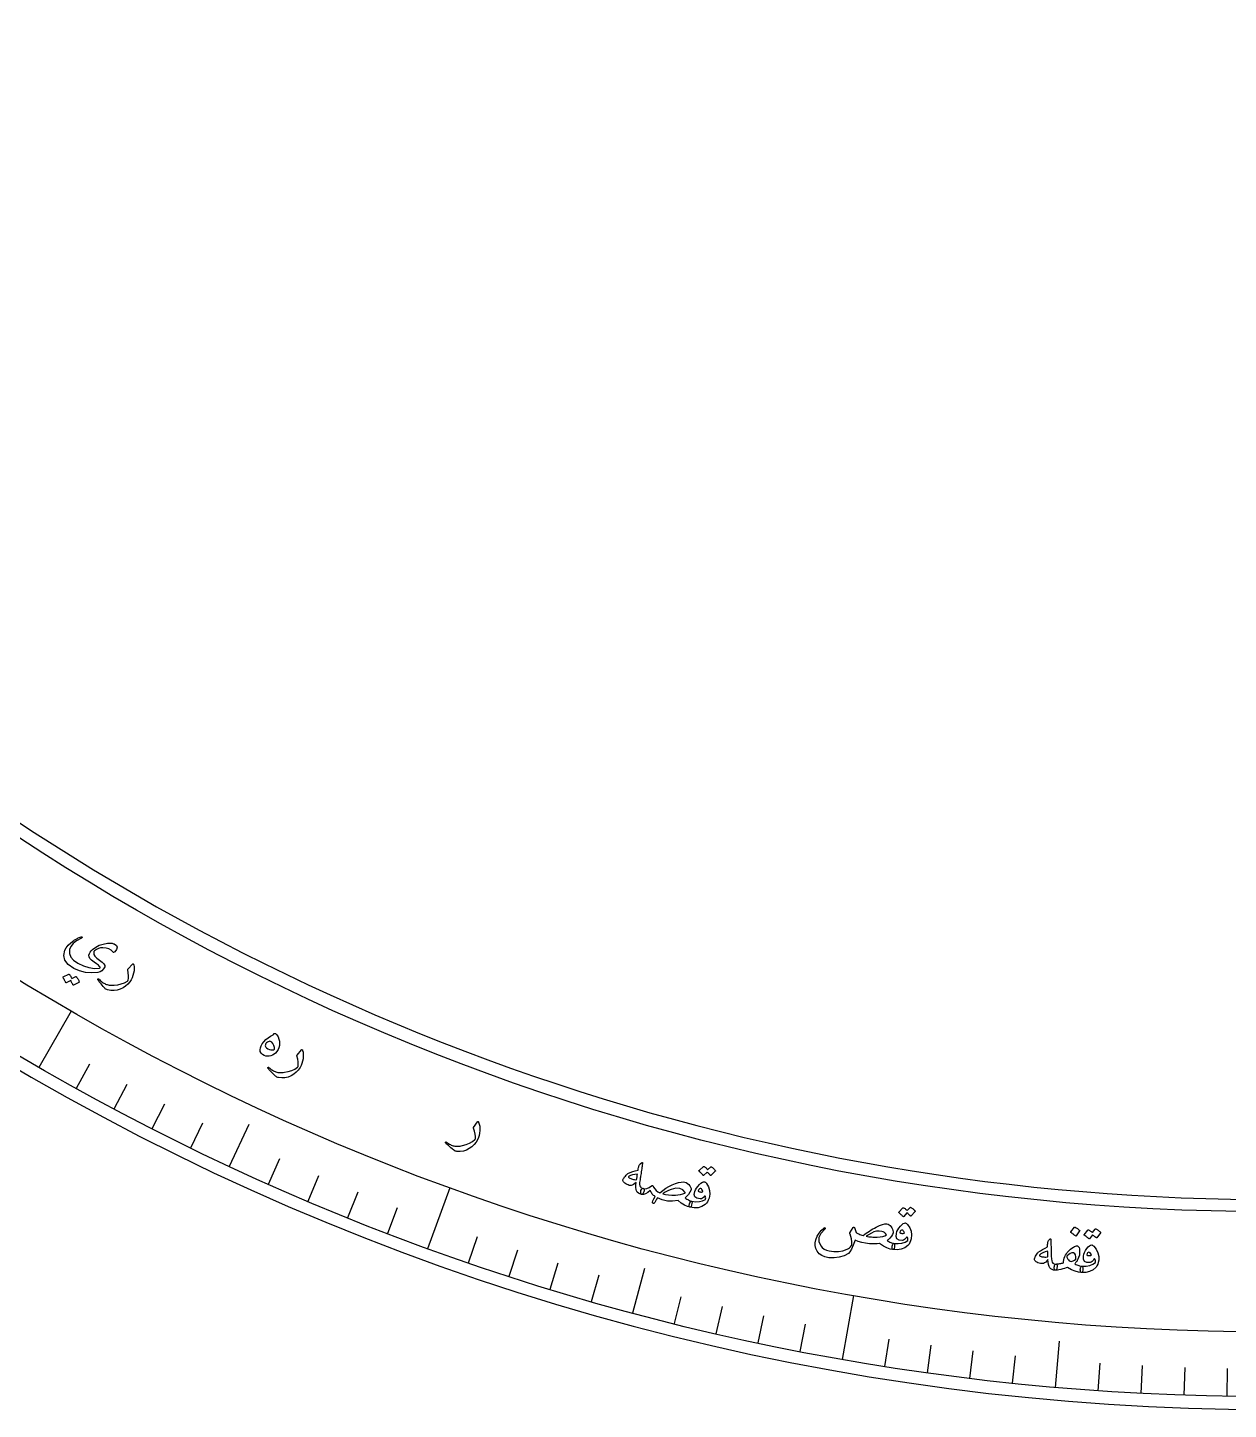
# Model space of a CAD drawing. Header units: millimetres. Extents: x -86 to 86, y -85 to 109.
# Drawn here: x -42.67 to -1.43, y -85 to -37.52 of the extents above; entities that cross this region are included whole.
import ezdxf

# ---------------------------------------------------------------- set-up
doc = ezdxf.new("R2010")
doc.units = ezdxf.units.MM
for name, color, linetype in [('CUT_INNER', 6, 'Continuous'), ('CUT_OUTER', 1, 'Continuous'), ('ENGRAVE', 7, 'Continuous'), ('ENGRAVE_FINE', 8, 'Continuous'), ('TEXT', 5, 'Continuous')]:
    doc.layers.add(name, color=color, linetype=linetype)

msp = doc.modelspace()

# ---------------------------------------------------------------- linework, layer by layer
at = {"layer": 'CUT_INNER'}
msp.add_arc((0, 0), 77.775, 126.210938, 87.539062, dxfattribs=at)
at = {"layer": 'CUT_OUTER'}
msp.add_arc((0.0001, -0.0001), 84.9999, 179.936691, 0.00008, dxfattribs=at)
at = {"layer": 'ENGRAVE'}
for points in [[(-42.2832, -73.2367), (-41.1706, -71.3096)], [(-35.7393, -76.6433), (-35.0676, -75.2027)], [(-28.9234, -79.4665), (-28.1623, -77.3754)], [(-21.8874, -81.685), (-21.476, -80.1496)], [(-14.6848, -83.2817), (-14.2984, -81.0903)], [(-7.3705, -84.2447), (-7.2319, -82.6612)]]:
    msp.add_lwpolyline(points, dxfattribs=at)
for radius in [84.5665, 82.3412, 78.2085]:
    msp.add_circle((0, 0), radius, dxfattribs=at)
at = {"layer": 'ENGRAVE_FINE'}
for points in [[(-40.9987, -73.9635), (-40.5363, -73.1294)], [(-39.7016, -74.6678), (-39.2538, -73.8257)], [(-38.3924, -75.3493), (-37.9594, -74.4996)], [(-37.0715, -76.0079), (-36.6534, -75.1507)], [(-34.3963, -77.2553), (-34.0084, -76.3841)], [(-33.0428, -77.8439), (-32.6701, -76.966)], [(-31.6792, -78.4087), (-31.3219, -77.5244)], [(-30.3059, -78.9496), (-29.9641, -78.0593)], [(-27.5322, -79.9592), (-27.2217, -79.0575)], [(-26.1325, -80.4275), (-25.8378, -79.5205)], [(-24.7249, -80.8713), (-24.446, -79.9593)], [(-23.3097, -81.2905), (-23.0468, -80.3738)], [(-20.4585, -82.0545), (-20.2278, -81.1291)], [(-19.0233, -82.3991), (-18.8088, -81.4698)], [(-17.5824, -82.7185), (-17.3841, -81.7857)], [(-16.136, -83.0128), (-15.9541, -82.0766)], [(-13.2291, -83.5253), (-13.0799, -82.5834)], [(-11.7694, -83.7435), (-11.6367, -82.7991)], [(-10.3061, -83.9362), (-10.1898, -82.9896)], [(-8.8396, -84.1032), (-8.7399, -83.1548)], [(-5.8991, -84.3605), (-5.8325, -83.4091)], [(-4.4259, -84.4506), (-4.376, -83.4982)], [(-2.9513, -84.515), (-2.918, -83.5619)], [(-1.4759, -84.5536), (-1.4592, -83.6001)]]:
    msp.add_lwpolyline(points, dxfattribs=at)
at = {"layer": 'TEXT'}
for points in [[(-39.7529, -69.2782), (-39.8066, -69.2177), (-39.8802, -69.1741), (-39.9739, -69.1473), (-40.0876, -69.1373), (-40.1675, -69.1442), (-40.2425, -69.1642), (-40.3125, -69.1974), (-40.3775, -69.2437), (-40.3876, -69.2547), (-40.3955, -69.2676), (-40.4012, -69.2826), (-40.4045, -69.2995), (-40.3974, -69.3625), (-40.3619, -69.4275), (-40.2978, -69.4946), (-40.2052, -69.5636), (-40.1132, -69.6306), (-40.0527, -69.6906), (-40.024, -69.7436), (-40.0271, -69.7896), (-40.0683, -69.866), (-40.1216, -69.9245), (-40.1872, -69.965), (-40.2648, -69.9875), (-40.4798, -70.003), (-40.6892, -69.9845), (-40.8927, -69.932), (-41.0903, -69.8456), (-41.2835, -69.7129), (-41.3983, -69.5639), (-41.4348, -69.3989), (-41.3931, -69.2182), (-41.3462, -69.1334), (-41.2802, -69.0503), (-41.1951, -68.9689), (-41.091, -68.8892), (-41.0591, -68.8687), (-41.0275, -68.8495), (-40.9961, -68.8315), (-40.965, -68.8148), (-40.9339, -68.7993), (-40.9026, -68.7848), (-40.8711, -68.7716), (-40.8395, -68.7594), (-40.8242, -68.7557), (-40.8133, -68.757), (-40.8067, -68.7634), (-40.8044, -68.7747), (-40.8062, -68.7861), (-40.8108, -68.7958), (-40.8181, -68.8039), (-40.8283, -68.8103), (-40.9928, -68.8958), (-41.1153, -68.9881), (-41.1958, -69.0875), (-41.2339, -69.1942), (-41.2335, -69.3307), (-41.1868, -69.4545), (-41.0941, -69.5653), (-40.9551, -69.6631), (-40.7593, -69.7581), (-40.5683, -69.8183), (-40.3824, -69.8438), (-40.2017, -69.8346), (-40.1896, -69.832), (-40.1825, -69.8265), (-40.1803, -69.8181), (-40.183, -69.807), (-40.2031, -69.7775), (-40.2449, -69.7384), (-40.3082, -69.6895), (-40.393, -69.6307), (-40.4771, -69.5671), (-40.5339, -69.5061), (-40.5637, -69.4478), (-40.5663, -69.3923), (-40.5507, -69.3379), (-40.525, -69.2863), (-40.4892, -69.2375), (-40.4434, -69.1915), (-40.3353, -69.1116), (-40.2147, -69.0504), (-40.0814, -69.0078), (-39.9356, -68.9836), (-39.8982, -68.9795), (-39.8631, -68.9775), (-39.8302, -68.9776), (-39.7996, -68.9798), (-39.7713, -68.984), (-39.7454, -68.9898), (-39.7218, -68.9974), (-39.7006, -69.0067), (-39.6267, -69.0589), (-39.5985, -69.1208), (-39.616, -69.1924), (-39.6793, -69.2738), (-39.7025, -69.2922), (-39.7225, -69.2991), (-39.7393, -69.2944), (-39.7529, -69.2782)], [(-39.0645, -69.6933), (-39.0612, -69.6901), (-39.0581, -69.688), (-39.0552, -69.6867), (-39.0524, -69.6864), (-39.0463, -69.6891), (-39.0407, -69.6957), (-39.0355, -69.7061), (-39.0307, -69.7203), (-39.0181, -69.7865), (-39.0145, -69.8567), (-39.02, -69.9311), (-39.0345, -70.0096), (-39.0568, -70.0904), (-39.0852, -70.1664), (-39.1197, -70.2377), (-39.1605, -70.3041), (-39.2289, -70.3833), (-39.3073, -70.4522), (-39.3959, -70.5106), (-39.4945, -70.5586), (-39.5998, -70.5931), (-39.7072, -70.609), (-39.8167, -70.6061), (-39.9282, -70.5846), (-39.9563, -70.5757), (-39.9823, -70.5629), (-40.006, -70.5462), (-40.0275, -70.5256), (-40.0741, -70.4728), (-40.1157, -70.4246), (-40.1525, -70.3809), (-40.1845, -70.3419), (-40.2115, -70.3075), (-40.2334, -70.278), (-40.2502, -70.2532), (-40.262, -70.2331), (-40.2639, -70.2279), (-40.2647, -70.2234), (-40.2645, -70.2194), (-40.2633, -70.216), (-40.2606, -70.2122), (-40.2573, -70.2091), (-40.2533, -70.2068), (-40.2487, -70.2051), (-40.2438, -70.2047), (-40.2389, -70.206), (-40.2339, -70.209), (-40.2288, -70.2138), (-40.1986, -70.2437), (-40.1689, -70.271), (-40.1398, -70.2958), (-40.1113, -70.318), (-40.0831, -70.3377), (-40.0551, -70.3551), (-40.0271, -70.3703), (-39.9992, -70.3832), (-39.9702, -70.3941), (-39.9391, -70.4033), (-39.9058, -70.4108), (-39.8704, -70.4166), (-39.8327, -70.4206), (-39.7928, -70.4226), (-39.7505, -70.4227), (-39.706, -70.4207), (-39.5762, -70.4068), (-39.4567, -70.3795), (-39.3474, -70.3389), (-39.2483, -70.285), (-39.2411, -70.2802), (-39.235, -70.2734), (-39.2298, -70.2647), (-39.2256, -70.2541), (-39.2149, -70.1837), (-39.2131, -70.0998), (-39.22, -70.0024), (-39.2356, -69.8916), (-39.2355, -69.8852), (-39.2345, -69.88), (-39.2329, -69.8758), (-39.2305, -69.8727)], [(-41.0196, -70.1296), (-41.0155, -70.1285), (-41.011, -70.1291), (-41.006, -70.1313), (-41.0006, -70.1352), (-40.9845, -70.1547), (-40.9695, -70.1747), (-40.9557, -70.195), (-40.9429, -70.2157), (-40.9311, -70.237), (-40.9203, -70.2591), (-40.9105, -70.282), (-40.9017, -70.3057), (-40.9009, -70.3118), (-40.9021, -70.3171), (-40.9053, -70.3217), (-40.9104, -70.3254), (-41.1016, -70.4231), (-41.1055, -70.4235), (-41.1096, -70.4212), (-41.1137, -70.416), (-41.118, -70.408), (-41.1204, -70.4015), (-41.1248, -70.392), (-41.1312, -70.3794), (-41.1397, -70.3636), (-41.1503, -70.3446), (-41.1631, -70.3221), (-41.1779, -70.2961), (-41.195, -70.2666), (-41.3452, -70.341), (-41.3511, -70.3426), (-41.3563, -70.3407), (-41.3609, -70.3354), (-41.3649, -70.3267), (-41.3684, -70.3191), (-41.374, -70.3075), (-41.3818, -70.2919), (-41.3918, -70.2722), (-41.4043, -70.2483), (-41.4194, -70.2201), (-41.4372, -70.1875), (-41.4577, -70.1506), (-41.4591, -70.1456), (-41.4587, -70.1416), (-41.4565, -70.1388), (-41.4525, -70.137), (-41.2624, -70.0477), (-41.2583, -70.0467), (-41.2537, -70.0473), (-41.2488, -70.0495), (-41.2433, -70.0534), (-41.2292, -70.0692), (-41.2161, -70.0856), (-41.2041, -70.1026), (-41.1931, -70.1202), (-41.183, -70.1383), (-41.1739, -70.1566), (-41.1656, -70.1754), (-41.1582, -70.1944)], [(-34.2019, -72.0803), (-34.1796, -72.0805), (-34.1581, -72.0886), (-34.1373, -72.1045), (-34.1173, -72.1283), (-34.0739, -72.2011), (-34.0431, -72.275), (-34.0249, -72.3502), (-34.0194, -72.4267), (-34.0255, -72.5008), (-34.0432, -72.5711), (-34.0726, -72.6376), (-34.1136, -72.7002), (-34.1598, -72.7533), (-34.2095, -72.7964), (-34.2629, -72.8296), (-34.3199, -72.8528), (-34.378, -72.8657), (-34.4346, -72.8677), (-34.4898, -72.8589), (-34.5435, -72.8392), (-34.6084, -72.8024), (-34.6543, -72.7576), (-34.6811, -72.7046), (-34.6887, -72.6437), (-34.6795, -72.5784), (-34.6548, -72.5104), (-34.6145, -72.4396), (-34.5587, -72.3659), (-34.491, -72.2942), (-34.4161, -72.2312), (-34.3339, -72.1768), (-34.2444, -72.1312), (-34.241, -72.1287), (-34.2369, -72.1236), (-34.2322, -72.1158), (-34.2269, -72.1053), (-34.2207, -72.0941), (-34.2145, -72.0862), (-34.2083, -72.0816), (-34.2019, -72.0803)], [(-34.2164, -72.6388), (-34.2021, -72.6318), (-34.194, -72.6178), (-34.1923, -72.597), (-34.1968, -72.5692), (-34.2211, -72.4914), (-34.2516, -72.4303), (-34.2883, -72.386), (-34.3312, -72.3584), (-34.3548, -72.3519), (-34.3805, -72.3541), (-34.4083, -72.3647), (-34.4381, -72.3839), (-34.4657, -72.4068), (-34.4865, -72.4287), (-34.5005, -72.4495), (-34.5078, -72.4693), (-34.5092, -72.5112), (-34.4952, -72.5483), (-34.4657, -72.5806), (-34.4207, -72.608), (-34.3667, -72.6295), (-34.3146, -72.6417), (-34.2645, -72.6449), (-34.2164, -72.6388)], [(-33.2679, -72.639), (-33.2649, -72.6357), (-33.262, -72.6332), (-33.2592, -72.6317), (-33.2565, -72.6312), (-33.2502, -72.6334), (-33.244, -72.6395), (-33.238, -72.6495), (-33.2321, -72.6633), (-33.2141, -72.7282), (-33.2049, -72.7979), (-33.2043, -72.8724), (-33.2124, -72.9519), (-33.2279, -73.0342), (-33.25, -73.1123), (-33.2787, -73.1861), (-33.3139, -73.2556), (-33.3757, -73.3402), (-33.4483, -73.4152), (-33.5318, -73.4806), (-33.6262, -73.5365), (-33.7283, -73.5794), (-33.8341, -73.604), (-33.9434, -73.6101), (-34.0563, -73.5977), (-34.0851, -73.5911), (-34.112, -73.5804), (-34.137, -73.5657), (-34.1601, -73.547), (-34.2108, -73.4981), (-34.2562, -73.4534), (-34.2964, -73.4129), (-34.3314, -73.3766), (-34.3611, -73.3446), (-34.3854, -73.3169), (-34.4042, -73.2935), (-34.4176, -73.2745), (-34.4199, -73.2695), (-34.4211, -73.265), (-34.4212, -73.261), (-34.4202, -73.2575), (-34.4179, -73.2535), (-34.4148, -73.2502), (-34.4111, -73.2475), (-34.4066, -73.2455), (-34.4018, -73.2447), (-34.3967, -73.2456), (-34.3915, -73.2482), (-34.3861, -73.2525), (-34.3535, -73.2799), (-34.3217, -73.3047), (-34.2907, -73.327), (-34.2605, -73.3468), (-34.2308, -73.3642), (-34.2014, -73.3793), (-34.1723, -73.3921), (-34.1434, -73.4027), (-34.1137, -73.4112), (-34.0819, -73.4178), (-34.0481, -73.4226), (-34.0124, -73.4255), (-33.9745, -73.4264), (-33.9345, -73.4252), (-33.8924, -73.4218), (-33.8481, -73.4163), (-33.7199, -73.3919), (-33.603, -73.3549), (-33.4974, -73.3056), (-33.403, -73.2438), (-33.3963, -73.2384), (-33.3907, -73.2311), (-33.3862, -73.2221), (-33.3829, -73.2112), (-33.378, -73.1401), (-33.383, -73.0563), (-33.3978, -72.9598), (-33.4224, -72.8507), (-33.4227, -72.8443), (-33.4222, -72.8389), (-33.4209, -72.8346), (-33.4188, -72.8314)], [(-27.222, -75.1142), (-27.2193, -75.1106), (-27.2166, -75.1079), (-27.2139, -75.1062), (-27.2113, -75.1054), (-27.2048, -75.1072), (-27.1982, -75.1127), (-27.1913, -75.1222), (-27.1843, -75.1354), (-27.1611, -75.1986), (-27.1462, -75.2674), (-27.1395, -75.3416), (-27.1411, -75.4214), (-27.1499, -75.5048), (-27.1656, -75.5844), (-27.1881, -75.6603), (-27.2175, -75.7325), (-27.2721, -75.8218), (-27.3384, -75.9025), (-27.4162, -75.9746), (-27.5058, -76.038), (-27.6041, -76.0891), (-27.7075, -76.1222), (-27.816, -76.1372), (-27.9295, -76.1341), (-27.9587, -76.1298), (-27.9864, -76.1214), (-28.0125, -76.1088), (-28.0371, -76.092), (-28.0915, -76.0474), (-28.1405, -76.0066), (-28.1839, -75.9695), (-28.2218, -75.9362), (-28.254, -75.9067), (-28.2804, -75.8811), (-28.3011, -75.8593), (-28.316, -75.8415), (-28.3187, -75.8367), (-28.3202, -75.8323), (-28.3207, -75.8283), (-28.32, -75.8248), (-28.3179, -75.8206), (-28.3152, -75.817), (-28.3117, -75.8141), (-28.3074, -75.8117), (-28.3026, -75.8105), (-28.2975, -75.8109), (-28.2921, -75.8131), (-28.2863, -75.817), (-28.2516, -75.8416), (-28.2179, -75.8638), (-28.1852, -75.8834), (-28.1535, -75.9007), (-28.1225, -75.9156), (-28.0919, -75.9282), (-28.0618, -75.9386), (-28.0322, -75.9468), (-28.0019, -75.9529), (-27.9697, -75.9569), (-27.9356, -75.9589), (-27.8997, -75.9589), (-27.8619, -75.9567), (-27.8222, -75.9522), (-27.7805, -75.9454), (-27.7368, -75.9363), (-27.611, -75.9014), (-27.4975, -75.8551), (-27.3963, -75.7973), (-27.3073, -75.728), (-27.301, -75.722), (-27.296, -75.7144), (-27.2923, -75.7049), (-27.2899, -75.6938), (-27.2908, -75.6226), (-27.3026, -75.5395), (-27.3253, -75.4445), (-27.3587, -75.3377), (-27.3596, -75.3314), (-27.3595, -75.3261), (-27.3585, -75.3217), (-27.3567, -75.3182)], [(-21.5854, -76.5286), (-21.568, -76.518), (-21.557, -76.5193), (-21.5524, -76.5323), (-21.5542, -76.5571), (-21.5566, -76.5717), (-21.5597, -76.592), (-21.5635, -76.6179), (-21.568, -76.6495), (-21.5733, -76.6871), (-21.5798, -76.7308), (-21.5873, -76.7807), (-21.596, -76.8367), (-21.6045, -76.8918), (-21.6121, -76.9412), (-21.6189, -76.9847), (-21.6248, -77.0225), (-21.6298, -77.0543), (-21.6339, -77.0801), (-21.637, -77.0998), (-21.6393, -77.1135), (-21.6509, -77.2002), (-21.6522, -77.2697), (-21.643, -77.3221), (-21.6235, -77.3574), (-21.6073, -77.3735), (-21.586, -77.387), (-21.5596, -77.3979), (-21.5282, -77.4062), (-21.5106, -77.4143), (-21.4988, -77.4273), (-21.4931, -77.4451), (-21.4933, -77.4677), (-21.4984, -77.4936), (-21.5063, -77.5189), (-21.5173, -77.5438), (-21.5312, -77.5682), (-21.5458, -77.5882), (-21.5598, -77.6022), (-21.5731, -77.6102), (-21.5856, -77.6123), (-21.6457, -77.5949), (-21.6946, -77.5695), (-21.7323, -77.5362), (-21.7587, -77.4948), (-21.7753, -77.4403), (-21.7826, -77.3726), (-21.7806, -77.2918), (-21.7692, -77.1979), (-21.8171, -77.2436), (-21.8622, -77.2773), (-21.9046, -77.2991), (-21.9443, -77.309), (-21.9739, -77.3082), (-22.0072, -77.3016), (-22.0442, -77.2894), (-22.0848, -77.2714), (-22.1265, -77.2487), (-22.1605, -77.2263), (-22.1869, -77.2042), (-22.2056, -77.1824), (-22.2188, -77.1583), (-22.2255, -77.1352), (-22.2256, -77.1131), (-22.2192, -77.0919), (-22.2063, -77.0669), (-22.1888, -77.0401), (-22.1668, -77.0114), (-22.1402, -76.981), (-22.1118, -76.951), (-22.0878, -76.9275), (-22.0681, -76.9104), (-22.0527, -76.8998), (-21.9732, -76.8614), (-21.889, -76.8279), (-21.8002, -76.7994), (-21.7068, -76.7759), (-21.6974, -76.7311), (-21.6888, -76.6926), (-21.6811, -76.6604), (-21.6742, -76.6344), (-21.6667, -76.613), (-21.6574, -76.5947), (-21.6462, -76.5793), (-21.633, -76.567)], [(-21.7303, -76.9199), (-21.8211, -76.925), (-21.9012, -76.94), (-21.9707, -76.9652), (-22.0296, -77.0004), (-22.0345, -77.0061), (-22.036, -77.0122), (-22.0343, -77.0185), (-22.0293, -77.0252), (-22.0083, -77.0423), (-21.9847, -77.0574), (-21.9584, -77.0707), (-21.9293, -77.0822), (-21.8976, -77.0917), (-21.8631, -77.0994), (-21.826, -77.1052), (-21.7862, -77.1092), (-21.7798, -77.109), (-21.7727, -77.1074), (-21.765, -77.1045), (-21.7565, -77.1003), (-21.7526, -77.0811), (-21.7488, -77.061), (-21.7453, -77.04), (-21.7419, -77.0179), (-21.7387, -76.9949), (-21.7357, -76.9709), (-21.7329, -76.9459), (-21.7303, -76.9199)], [(-19.2064, -76.6626), (-19.2029, -76.6604), (-19.1985, -76.6597), (-19.1932, -76.6604), (-19.1871, -76.6625), (-19.1668, -76.6766), (-19.1475, -76.6914), (-19.129, -76.7069), (-19.1115, -76.723), (-19.0948, -76.74), (-19.0789, -76.7581), (-19.0636, -76.7772), (-19.049, -76.7974), (-19.0466, -76.803), (-19.0463, -76.8084), (-19.048, -76.8137), (-19.0519, -76.8187), (-19.205, -76.9668), (-19.2086, -76.9683), (-19.213, -76.9672), (-19.2183, -76.9635), (-19.2244, -76.957), (-19.2283, -76.9515), (-19.235, -76.9437), (-19.2444, -76.9334), (-19.2566, -76.9208), (-19.2716, -76.9056), (-19.2895, -76.8877), (-19.3104, -76.8671), (-19.3342, -76.8437), (-19.4552, -76.9579), (-19.4603, -76.961), (-19.4657, -76.9607), (-19.4714, -76.957), (-19.4775, -76.9498), (-19.4827, -76.9435), (-19.4911, -76.9341), (-19.5026, -76.9213), (-19.5173, -76.9054), (-19.5353, -76.8861), (-19.557, -76.8634), (-19.5824, -76.8373), (-19.6114, -76.8078), (-19.6141, -76.8034), (-19.6148, -76.7996), (-19.6135, -76.7962), (-19.6102, -76.7934), (-19.4558, -76.6536), (-19.4522, -76.6515), (-19.4478, -76.6507), (-19.4425, -76.6515), (-19.4364, -76.6536), (-19.419, -76.6647), (-19.4023, -76.6767), (-19.3865, -76.6895), (-19.3715, -76.7032), (-19.3573, -76.7176), (-19.3438, -76.7325), (-19.3311, -76.7481), (-19.3191, -76.7642)], [(-21.0393, -77.735), (-21.0681, -77.7797), (-21.0914, -77.8176), (-21.1091, -77.8487), (-21.1213, -77.8729), (-21.1316, -77.8925), (-21.143, -77.9071), (-21.1555, -77.9168), (-21.1692, -77.9215), (-21.1814, -77.9217), (-21.1923, -77.9195), (-21.2019, -77.9149), (-21.2102, -77.9079), (-21.215, -77.8792), (-21.2004, -77.833), (-21.1664, -77.7692), (-21.1132, -77.6879), (-21.1444, -77.6674), (-21.1723, -77.646), (-21.1968, -77.6236), (-21.218, -77.6002), (-21.2368, -77.575), (-21.2542, -77.5472), (-21.2702, -77.5166), (-21.2849, -77.4833), (-21.3685, -77.5484), (-21.4466, -77.5916), (-21.5189, -77.6129), (-21.5856, -77.6123), (-21.5971, -77.6074), (-21.6056, -77.5974), (-21.6112, -77.5825), (-21.6139, -77.5625), (-21.6127, -77.519), (-21.6054, -77.4809), (-21.5918, -77.4483), (-21.572, -77.4211), (-21.5601, -77.4107), (-21.5489, -77.4047), (-21.5382, -77.4032), (-21.5282, -77.4062), (-21.4731, -77.4176), (-21.4067, -77.4072), (-21.329, -77.3748), (-21.2402, -77.3205), (-21.2298, -77.3141), (-21.2203, -77.3112), (-21.2118, -77.3117), (-21.2043, -77.3156), (-21.2001, -77.3184), (-21.1962, -77.3221), (-21.1925, -77.3267), (-21.1891, -77.3321), (-21.1856, -77.3381), (-21.182, -77.3445), (-21.1781, -77.3513), (-21.1741, -77.3584), (-21.1343, -77.4239), (-21.0846, -77.4783), (-21.025, -77.5214), (-20.9556, -77.5533), (-20.8595, -77.4749), (-20.7563, -77.4038), (-20.6461, -77.3401), (-20.5288, -77.2837), (-20.4156, -77.2384), (-20.3146, -77.2063), (-20.2258, -77.1875), (-20.1491, -77.1821), (-20.1022, -77.189), (-20.0559, -77.207), (-20.0105, -77.2361), (-19.9657, -77.2764), (-19.9276, -77.3209), (-19.9006, -77.3656), (-19.8846, -77.4105), (-19.8797, -77.4557), (-19.9266, -77.5398), (-19.9774, -77.614), (-20.0322, -77.6783), (-20.091, -77.7327), (-20.0598, -77.7524), (-20.0295, -77.7709), (-20.0001, -77.7881), (-19.9715, -77.8039), (-19.9438, -77.8182), (-19.9168, -77.8305), (-19.8906, -77.841), (-19.8651, -77.8496), (-19.8566, -77.8556), (-19.852, -77.8682), (-19.8513, -77.8876), (-19.8544, -77.9136), (-19.867, -77.9783), (-19.8818, -78.0238), (-19.8988, -78.05), (-19.918, -78.0569), (-20.0133, -78.0311), (-20.1145, -77.9838), (-20.2215, -77.9148), (-20.334, -77.8242), (-20.5202, -77.8488), (-20.7, -77.8421), (-20.8731, -77.8042), (-21.0393, -77.735)], [(-19.4143, -77.1815), (-19.3992, -77.1877), (-19.3834, -77.199), (-19.3672, -77.2154), (-19.3503, -77.2368), (-19.2847, -77.3552), (-19.2491, -77.4788), (-19.2438, -77.6078), (-19.2687, -77.7422), (-19.2928, -77.8094), (-19.3223, -77.8673), (-19.3573, -77.9158), (-19.3976, -77.9551), (-19.5148, -78.0277), (-19.6406, -78.0689), (-19.7751, -78.0786), (-19.918, -78.0569), (-19.9312, -78.05), (-19.9407, -78.037), (-19.9464, -78.0179), (-19.9485, -77.9927), (-19.9481, -77.9791), (-19.9467, -77.9655), (-19.9443, -77.9519), (-19.9407, -77.9382), (-19.9364, -77.9249), (-19.9319, -77.9122), (-19.9271, -77.9003), (-19.9219, -77.889), (-19.9105, -77.8702), (-19.8972, -77.8573), (-19.8821, -77.8504), (-19.8651, -77.8496), (-19.725, -77.8659), (-19.599, -77.8618), (-19.487, -77.8376), (-19.3891, -77.7931), (-19.3849, -77.7597), (-19.3832, -77.7327), (-19.3841, -77.7121), (-19.3874, -77.698), (-19.3925, -77.6852), (-19.398, -77.6763), (-19.4038, -77.6714), (-19.4099, -77.6703), (-19.4145, -77.6707), (-19.4183, -77.6719), (-19.4214, -77.6739), (-19.4237, -77.6766), (-19.4573, -77.7166), (-19.4935, -77.7449), (-19.5323, -77.7615), (-19.5738, -77.7664), (-19.6856, -77.7472), (-19.7535, -77.6983), (-19.7772, -77.6198), (-19.7568, -77.5116), (-19.7321, -77.4529), (-19.6976, -77.3943), (-19.6533, -77.3356), (-19.5993, -77.2769), (-19.5459, -77.2283), (-19.4972, -77.1961), (-19.4534, -77.1805), (-19.4143, -77.1815)], [(-20.0883, -77.5418), (-20.167, -77.4531), (-20.2735, -77.407), (-20.4081, -77.4034), (-20.5709, -77.4422), (-20.6554, -77.4737), (-20.7311, -77.5096), (-20.7978, -77.5501), (-20.8557, -77.595), (-20.7643, -77.6178), (-20.661, -77.6329), (-20.5458, -77.6403), (-20.4188, -77.6398), (-20.335, -77.6326), (-20.2531, -77.6181), (-20.173, -77.5963), (-20.0948, -77.5671), (-20.0873, -77.5628), (-20.0837, -77.5571), (-20.084, -77.5501), (-20.0883, -77.5418)], [(-19.5528, -77.4113), (-19.5772, -77.4121), (-19.5995, -77.4247), (-19.6196, -77.4491), (-19.6376, -77.4855), (-19.639, -77.4916), (-19.6396, -77.496), (-19.6396, -77.4988), (-19.6388, -77.4999), (-19.6171, -77.5114), (-19.5944, -77.5204), (-19.5708, -77.5268), (-19.5462, -77.5307), (-19.524, -77.5315), (-19.5049, -77.5294), (-19.4891, -77.5244), (-19.4766, -77.5163), (-19.4931, -77.4728), (-19.5113, -77.4408), (-19.5312, -77.4203), (-19.5528, -77.4113)], [(-12.3591, -78.0595), (-12.3558, -78.057), (-12.3514, -78.0559), (-12.3461, -78.0562), (-12.3398, -78.0578), (-12.3184, -78.07), (-12.2978, -78.083), (-12.2781, -78.0968), (-12.2593, -78.1114), (-12.2411, -78.1268), (-12.2236, -78.1434), (-12.2067, -78.1611), (-12.1904, -78.1799), (-12.1875, -78.1853), (-12.1867, -78.1907), (-12.188, -78.196), (-12.1914, -78.2014), (-12.3308, -78.3624), (-12.3342, -78.3643), (-12.3387, -78.3636), (-12.3443, -78.3603), (-12.351, -78.3544), (-12.3554, -78.3493), (-12.3628, -78.342), (-12.373, -78.3327), (-12.3863, -78.3212), (-12.4025, -78.3074), (-12.422, -78.2912), (-12.4446, -78.2724), (-12.4704, -78.2513), (-12.5809, -78.3756), (-12.5856, -78.3792), (-12.591, -78.3794), (-12.5971, -78.3762), (-12.6038, -78.3695), (-12.6095, -78.3638), (-12.6187, -78.3551), (-12.6313, -78.3434), (-12.6473, -78.3288), (-12.6669, -78.3112), (-12.6906, -78.2905), (-12.7181, -78.2668), (-12.7497, -78.24), (-12.7527, -78.2358), (-12.7538, -78.2321), (-12.7527, -78.2286), (-12.7497, -78.2255), (-12.6083, -78.0726), (-12.6049, -78.0702), (-12.6006, -78.0691), (-12.5953, -78.0693), (-12.589, -78.0709), (-12.5706, -78.0804), (-12.553, -78.0909), (-12.5361, -78.1022), (-12.5199, -78.1145), (-12.5045, -78.1276), (-12.4898, -78.1413), (-12.4757, -78.1557), (-12.4623, -78.1707)], [(-13.7588, -79.3093), (-13.8941, -79.2898), (-14.0216, -79.2626), (-14.1414, -79.2279), (-14.2535, -79.1856), (-14.3149, -79.3615), (-14.3727, -79.4963), (-14.4269, -79.5901), (-14.4773, -79.6428), (-14.6291, -79.7237), (-14.7932, -79.7751), (-14.9695, -79.7971), (-15.158, -79.7895), (-15.2871, -79.7637), (-15.3956, -79.7174), (-15.4836, -79.6507), (-15.5509, -79.5637), (-15.5958, -79.4674), (-15.6182, -79.37), (-15.6184, -79.2715), (-15.5963, -79.172), (-15.5485, -79.0503), (-15.4873, -78.9427), (-15.4129, -78.8492), (-15.3254, -78.7697), (-15.3144, -78.7615), (-15.3047, -78.7567), (-15.2962, -78.7553), (-15.289, -78.7573), (-15.2824, -78.7616), (-15.2781, -78.7667), (-15.276, -78.7726), (-15.2763, -78.7792), (-15.2784, -78.7862), (-15.282, -78.7932), (-15.2872, -78.8002), (-15.2938, -78.8073), (-15.4265, -78.9513), (-15.4938, -79.094), (-15.4955, -79.2357), (-15.4312, -79.3763), (-15.3765, -79.441), (-15.3094, -79.4925), (-15.2299, -79.5309), (-15.1381, -79.5562), (-14.9775, -79.5758), (-14.8216, -79.5728), (-14.6705, -79.5472), (-14.5243, -79.4989), (-14.4812, -79.4764), (-14.4419, -79.4481), (-14.4065, -79.4139), (-14.3749, -79.3739), (-14.3709, -79.3679), (-14.3682, -79.3606), (-14.3668, -79.3518), (-14.3666, -79.3416), (-14.3649, -79.239), (-14.3739, -79.1439), (-14.3936, -79.0562), (-14.4239, -78.9759), (-14.4294, -78.9623), (-14.4319, -78.9503), (-14.4314, -78.9401), (-14.4279, -78.9317), (-14.3204, -78.7532), (-14.3127, -78.744), (-14.3056, -78.7377), (-14.2989, -78.7344), (-14.2928, -78.734), (-14.2883, -78.7359), (-14.2842, -78.7398), (-14.2805, -78.7458), (-14.2771, -78.7538), (-14.2172, -78.9168), (-14.1998, -78.9314), (-14.1785, -78.9455), (-14.1534, -78.9591), (-14.1243, -78.9721), (-14.0916, -78.9849), (-14.0554, -78.9977), (-14.0158, -79.0105), (-13.9726, -79.0232), (-13.9202, -78.9835), (-13.8667, -78.9448), (-13.812, -78.9071), (-13.7562, -78.8706), (-13.6994, -78.8351), (-13.6414, -78.8006), (-13.5823, -78.7673), (-13.522, -78.735), (-13.4082, -78.6806), (-13.3096, -78.6446), (-13.2262, -78.627), (-13.158, -78.6279), (-13.1157, -78.6393), (-13.0774, -78.6588), (-13.0432, -78.6863), (-13.0129, -78.7219), (-12.9864, -78.7637), (-12.9651, -78.8069), (-12.9492, -78.8517), (-12.9386, -78.898), (-12.9381, -78.9068), (-12.9386, -78.9161), (-12.94, -78.9258), (-12.9424, -78.9359), (-12.966, -78.9926), (-13.0043, -79.0522), (-13.0572, -79.1149), (-13.1249, -79.1805), (-13.134, -79.1868), (-13.142, -79.1921), (-13.1489, -79.1964), (-13.1547, -79.1997), (-13.1209, -79.2178), (-13.088, -79.2345), (-13.0561, -79.2496), (-13.0251, -79.2632), (-12.9951, -79.2752), (-12.9659, -79.2853), (-12.9377, -79.2936), (-12.9104, -79.3001), (-12.9014, -79.3053), (-12.8957, -79.3175), (-12.8932, -79.3367), (-12.894, -79.3629), (-12.9009, -79.4285), (-12.9116, -79.4751), (-12.9262, -79.5027), (-12.9447, -79.5112), (-13.0476, -79.494), (-13.1591, -79.4525), (-13.2793, -79.3869), (-13.4079, -79.297), (-13.489, -79.3095), (-13.5745, -79.3157), (-13.6645, -79.3156), (-13.7588, -79.3093)], [(-12.5204, -78.5948), (-12.5047, -78.5997), (-12.4881, -78.6095), (-12.4704, -78.6244), (-12.4517, -78.6442), (-12.3759, -78.7563), (-12.3296, -78.8764), (-12.3128, -79.0044), (-12.3257, -79.1404), (-12.3439, -79.2095), (-12.3682, -79.2697), (-12.3986, -79.3212), (-12.4353, -79.3639), (-12.5457, -79.4466), (-12.6674, -79.4987), (-12.8005, -79.5203), (-12.9447, -79.5112), (-12.9585, -79.5055), (-12.9691, -79.4934), (-12.9765, -79.4749), (-12.9807, -79.45), (-12.9816, -79.4364), (-12.9814, -79.4228), (-12.9802, -79.409), (-12.9778, -79.395), (-12.9748, -79.3814), (-12.9713, -79.3684), (-12.9676, -79.3561), (-12.9635, -79.3444), (-12.9538, -79.3246), (-12.9417, -79.3106), (-12.9272, -79.3024), (-12.9104, -79.3001), (-12.7694, -79.3039), (-12.6442, -79.2888), (-12.5348, -79.2547), (-12.4412, -79.2018), (-12.44, -79.1681), (-12.4407, -79.1411), (-12.4434, -79.1207), (-12.448, -79.1068), (-12.4541, -79.0946), (-12.4603, -79.0862), (-12.4666, -79.0818), (-12.4728, -79.0813), (-12.4773, -79.0821), (-12.481, -79.0836), (-12.4839, -79.0858), (-12.486, -79.0888), (-12.5159, -79.1316), (-12.5495, -79.163), (-12.5867, -79.183), (-12.6275, -79.1915), (-12.7406, -79.1823), (-12.8125, -79.1395), (-12.8431, -79.0634), (-12.8324, -78.9539), (-12.8129, -78.8932), (-12.7837, -78.8317), (-12.7448, -78.7694), (-12.6962, -78.7062), (-12.6472, -78.653), (-12.6016, -78.6167), (-12.5593, -78.5973), (-12.5204, -78.5948)], [(-6.7146, -78.739), (-6.7114, -78.7362), (-6.7072, -78.7348), (-6.7019, -78.7347), (-6.6955, -78.7358), (-6.6517, -78.7583), (-6.6108, -78.7847), (-6.5728, -78.815), (-6.5378, -78.8492), (-6.5346, -78.8543), (-6.5334, -78.8592), (-6.5342, -78.8639), (-6.5371, -78.8684), (-6.6622, -79.0392), (-6.6667, -79.0432), (-6.6721, -79.0438), (-6.6783, -79.041), (-6.6855, -79.0349), (-6.6917, -79.0296), (-6.7015, -79.0216), (-6.7149, -79.0109), (-6.7319, -78.9975), (-6.7528, -78.9814), (-6.7779, -78.9626), (-6.8072, -78.941), (-6.8406, -78.9166), (-6.845, -78.9127), (-6.847, -78.9089), (-6.8467, -78.9054), (-6.8441, -78.902)], [(-6.0046, -78.8034), (-6.0014, -78.8007), (-5.9972, -78.7992), (-5.9919, -78.799), (-5.9855, -78.8001), (-5.9632, -78.8106), (-5.9416, -78.8219), (-5.9208, -78.8341), (-5.9009, -78.847), (-5.8815, -78.861), (-5.8627, -78.8761), (-5.8444, -78.8924), (-5.8267, -78.9098), (-5.8234, -78.9149), (-5.8222, -78.9202), (-5.823, -78.9257), (-5.8259, -78.9313), (-5.9519, -79.1031), (-5.9551, -79.1052), (-5.9597, -79.1048), (-5.9655, -79.102), (-5.9727, -79.0967), (-5.9775, -79.092), (-5.9854, -79.0853), (-5.9964, -79.0768), (-6.0105, -79.0664), (-6.0278, -79.054), (-6.0485, -79.0394), (-6.0726, -79.0226), (-6.1, -79.0035), (-6.2, -79.1364), (-6.2045, -79.1404), (-6.2099, -79.141), (-6.2161, -79.1383), (-6.2233, -79.1322), (-6.2296, -79.127), (-6.2394, -79.119), (-6.2529, -79.1084), (-6.27, -79.0952), (-6.291, -79.0792), (-6.3163, -79.0605), (-6.3457, -79.039), (-6.3793, -79.0149), (-6.3827, -79.011), (-6.384, -79.0073), (-6.3833, -79.0038), (-6.3805, -79.0005), (-6.2519, -78.8367), (-6.2487, -78.8339), (-6.2445, -78.8325), (-6.2392, -78.8323), (-6.2328, -78.8334), (-6.2137, -78.8414), (-6.1953, -78.8504), (-6.1775, -78.8603), (-6.1604, -78.8713), (-6.144, -78.8831), (-6.1282, -78.8956), (-6.113, -78.9087), (-6.0985, -78.9226)], [(-13.3284, -78.8837), (-13.4258, -78.8747), (-13.5189, -78.8814), (-13.6078, -78.9038), (-13.6927, -78.9419), (-13.8664, -79.0516), (-13.8248, -79.0593), (-13.7818, -79.0658), (-13.7374, -79.071), (-13.6916, -79.0748), (-13.644, -79.0775), (-13.5944, -79.0789), (-13.5428, -79.0792), (-13.4892, -79.0782), (-13.3864, -79.0716), (-13.2987, -79.0575), (-13.226, -79.0359), (-13.1685, -79.007), (-13.2016, -78.9593), (-13.2393, -78.9228), (-13.2815, -78.8976), (-13.3284, -78.8837)], [(-12.638, -78.836), (-12.6623, -78.8388), (-12.6834, -78.8534), (-12.7012, -78.8795), (-12.7159, -78.9173), (-12.7167, -78.9235), (-12.717, -78.928), (-12.7167, -78.9308), (-12.7158, -78.9318), (-12.6932, -78.9413), (-12.6698, -78.9482), (-12.6457, -78.9525), (-12.6209, -78.9543), (-12.5986, -78.9531), (-12.5799, -78.9494), (-12.5646, -78.9429), (-12.5528, -78.9338), (-12.5731, -78.8919), (-12.5941, -78.8616), (-12.6157, -78.843), (-12.638, -78.836)], [(-7.5645, -79.1538), (-7.5493, -79.1403), (-7.5383, -79.1396), (-7.5314, -79.1516), (-7.5287, -79.1763), (-7.5285, -79.1911), (-7.528, -79.2116), (-7.527, -79.2378), (-7.5258, -79.2697), (-7.5243, -79.3076), (-7.5229, -79.3518), (-7.5214, -79.4022), (-7.5199, -79.4589), (-7.5184, -79.5147), (-7.5171, -79.5646), (-7.516, -79.6086), (-7.5151, -79.6468), (-7.5143, -79.6791), (-7.5137, -79.7052), (-7.5133, -79.7251), (-7.513, -79.739), (-7.509, -79.8264), (-7.4978, -79.895), (-7.4795, -79.9449), (-7.454, -79.9761), (-7.4351, -79.9891), (-7.4118, -79.9985), (-7.3839, -80.0045), (-7.3515, -80.0071), (-7.3326, -80.0119), (-7.3188, -80.0226), (-7.31, -80.0391), (-7.3062, -80.0614), (-7.3065, -80.0877), (-7.3098, -80.1141), (-7.3161, -80.1406), (-7.3254, -80.167), (-7.3363, -80.1893), (-7.3475, -80.2056), (-7.3591, -80.2159), (-7.3711, -80.2201), (-7.4334, -80.2138), (-7.486, -80.1976), (-7.529, -80.1714), (-7.5624, -80.1355), (-7.5885, -80.0848), (-7.6077, -80.0195), (-7.6202, -79.9397), (-7.6258, -79.8453), (-7.6647, -79.8987), (-7.7031, -79.94), (-7.7409, -79.969), (-7.7782, -79.9858), (-7.8075, -79.9903), (-7.8415, -79.9898), (-7.88, -79.9844), (-7.9232, -79.974), (-7.9683, -79.9591), (-8.0058, -79.9431), (-8.0357, -79.926), (-8.0579, -79.908), (-8.0752, -79.8866), (-8.0859, -79.8651), (-8.09, -79.8433), (-8.0875, -79.8213), (-8.0792, -79.7944), (-8.0668, -79.7649), (-8.0503, -79.7328), (-8.0296, -79.6982), (-8.007, -79.6636), (-7.9876, -79.6361), (-7.9712, -79.6158), (-7.958, -79.6026), (-7.8866, -79.5506), (-7.8098, -79.5026), (-7.7275, -79.4587), (-7.6398, -79.4188), (-7.6385, -79.3731), (-7.637, -79.3337), (-7.6351, -79.3006), (-7.633, -79.2738), (-7.6295, -79.2515), (-7.6236, -79.2317), (-7.6153, -79.2146), (-7.6045, -79.2001)], [(-7.6372, -79.5648), (-7.7256, -79.5859), (-7.8018, -79.6151), (-7.8657, -79.6523), (-7.9173, -79.6975), (-7.9211, -79.7039), (-7.9215, -79.7102), (-7.9187, -79.7161), (-7.9125, -79.7218), (-7.8889, -79.7348), (-7.8629, -79.7455), (-7.8346, -79.7539), (-7.804, -79.76), (-7.7711, -79.7637), (-7.7358, -79.7651), (-7.6983, -79.7642), (-7.6584, -79.761), (-7.6521, -79.7596), (-7.6454, -79.7568), (-7.6383, -79.7526), (-7.6308, -79.7469), (-7.6303, -79.7274), (-7.6302, -79.7069), (-7.6305, -79.6856), (-7.6311, -79.6633), (-7.6321, -79.64), (-7.6334, -79.6159), (-7.6351, -79.5908), (-7.6372, -79.5648)], [(-6.6223, -79.3813), (-6.6189, -79.3817), (-6.6158, -79.3822), (-6.6131, -79.3828), (-6.6106, -79.3835), (-6.6083, -79.3844), (-6.606, -79.3854), (-6.6037, -79.3865), (-6.6015, -79.3878), (-6.5775, -79.4115), (-6.5591, -79.442), (-6.5463, -79.4796), (-6.5392, -79.5242), (-6.5375, -79.6136), (-6.5482, -79.6994), (-6.5715, -79.7814), (-6.6073, -79.8597), (-6.6175, -79.8779), (-6.6282, -79.8961), (-6.6396, -79.9142), (-6.6515, -79.9323), (-6.6641, -79.9504), (-6.6772, -79.9684), (-6.691, -79.9863), (-6.7053, -80.0042), (-6.6701, -80.0196), (-6.636, -80.0335), (-6.603, -80.046), (-6.571, -80.0571), (-6.5401, -80.0665), (-6.5102, -80.0743), (-6.4814, -80.0802), (-6.4537, -80.0845), (-6.4433, -80.0891), (-6.4359, -80.1008), (-6.4314, -80.1198), (-6.4299, -80.146), (-6.4316, -80.2119), (-6.439, -80.2592), (-6.4521, -80.2878), (-6.4709, -80.2978), (-6.573, -80.2889), (-6.6869, -80.2562), (-6.8125, -80.1997), (-6.9496, -80.1193), (-6.9996, -80.1377), (-7.0552, -80.1555), (-7.1165, -80.1727), (-7.1835, -80.1894), (-7.2504, -80.2043), (-7.3039, -80.2143), (-7.3442, -80.2196), (-7.3711, -80.2201), (-7.3842, -80.2156), (-7.3949, -80.2048), (-7.4032, -80.1876), (-7.4091, -80.1641), (-7.411, -80.1508), (-7.4118, -80.1376), (-7.4115, -80.1245), (-7.4102, -80.1115), (-7.4082, -80.0985), (-7.4058, -80.0856), (-7.4028, -80.0728), (-7.3995, -80.06), (-7.3901, -80.0366), (-7.379, -80.0201), (-7.3662, -80.0102), (-7.3515, -80.0071), (-7.317, -80.0041), (-7.2833, -80.0005), (-7.2504, -79.9964), (-7.2185, -79.9917), (-7.187, -79.9866), (-7.1559, -79.981), (-7.125, -79.9748), (-7.0944, -79.9682), (-7.0941, -79.9147), (-7.0859, -79.8598), (-7.0699, -79.8035), (-7.046, -79.7458), (-7.0212, -79.6998), (-6.9931, -79.6556), (-6.9618, -79.6131), (-6.9272, -79.5725), (-6.8891, -79.5336), (-6.8472, -79.4965), (-6.8015, -79.4612), (-6.7519, -79.4277), (-6.7138, -79.4059), (-6.6794, -79.3909), (-6.6489, -79.3827), (-6.6223, -79.3813)], [(-6.7496, -79.6235), (-6.8052, -79.6219), (-6.8597, -79.6386), (-6.9132, -79.6735), (-6.9656, -79.7266), (-6.9754, -79.7448), (-6.9759, -79.7687), (-6.967, -79.7981), (-6.9487, -79.8331), (-6.9234, -79.8666), (-6.8958, -79.8914), (-6.866, -79.9073), (-6.8339, -79.9146), (-6.7979, -79.9118), (-6.7585, -79.8977), (-6.7157, -79.8722), (-6.6697, -79.8354), (-6.6665, -79.7558), (-6.6787, -79.6939), (-6.7064, -79.6498), (-6.7496, -79.6235)], [(-6.122, -79.35), (-6.106, -79.3536), (-6.0886, -79.3621), (-6.0698, -79.3754), (-6.0496, -79.3937), (-5.9649, -79.4993), (-5.9091, -79.6152), (-5.882, -79.7415), (-5.8839, -79.8781), (-5.8964, -79.9484), (-5.9157, -80.0104), (-5.9419, -80.0642), (-5.975, -80.1097), (-6.0783, -80.201), (-6.1955, -80.2629), (-6.3263, -80.2951), (-6.4709, -80.2978), (-6.485, -80.2932), (-6.4966, -80.282), (-6.5055, -80.2641), (-6.5117, -80.2396), (-6.5137, -80.2262), (-6.5146, -80.2125), (-6.5145, -80.1987), (-6.5132, -80.1846), (-6.5113, -80.1708), (-6.5089, -80.1575), (-6.5062, -80.1449), (-6.5031, -80.133), (-6.495, -80.1125), (-6.484, -80.0976), (-6.4703, -80.0882), (-6.4537, -80.0845), (-6.3129, -80.0769), (-6.1893, -80.0517), (-6.083, -80.0089), (-5.994, -79.9486), (-5.9955, -79.9149), (-5.9984, -79.888), (-6.0027, -79.8679), (-6.0084, -79.8545), (-6.0156, -79.8428), (-6.0224, -79.835), (-6.029, -79.8311), (-6.0352, -79.831), (-6.0397, -79.8322), (-6.0432, -79.834), (-6.0459, -79.8365), (-6.0478, -79.8396), (-6.0742, -79.8847), (-6.1051, -79.9187), (-6.1405, -79.9416), (-6.1805, -79.9534), (-6.294, -79.9534), (-6.3691, -79.9166), (-6.4058, -79.8432), (-6.4039, -79.7331), (-6.3894, -79.6711), (-6.3653, -79.6075), (-6.3316, -79.5422), (-6.2883, -79.4753), (-6.2438, -79.4183), (-6.2012, -79.3784), (-6.1607, -79.3556), (-6.122, -79.35)], [(-6.2197, -79.5999), (-6.2437, -79.6047), (-6.2636, -79.6209), (-6.2792, -79.6484), (-6.2908, -79.6873), (-6.2911, -79.6935), (-6.291, -79.698), (-6.2905, -79.7007), (-6.2895, -79.7017), (-6.2662, -79.7094), (-6.2424, -79.7144), (-6.218, -79.7167), (-6.1931, -79.7164), (-6.171, -79.7135), (-6.1526, -79.7082), (-6.1379, -79.7006), (-6.1269, -79.6905), (-6.1506, -79.6504), (-6.1739, -79.6219), (-6.197, -79.6051), (-6.2197, -79.5999)]]:
    msp.add_lwpolyline(points, close=True, dxfattribs=at)

doc.saveas('drawing.dxf')
